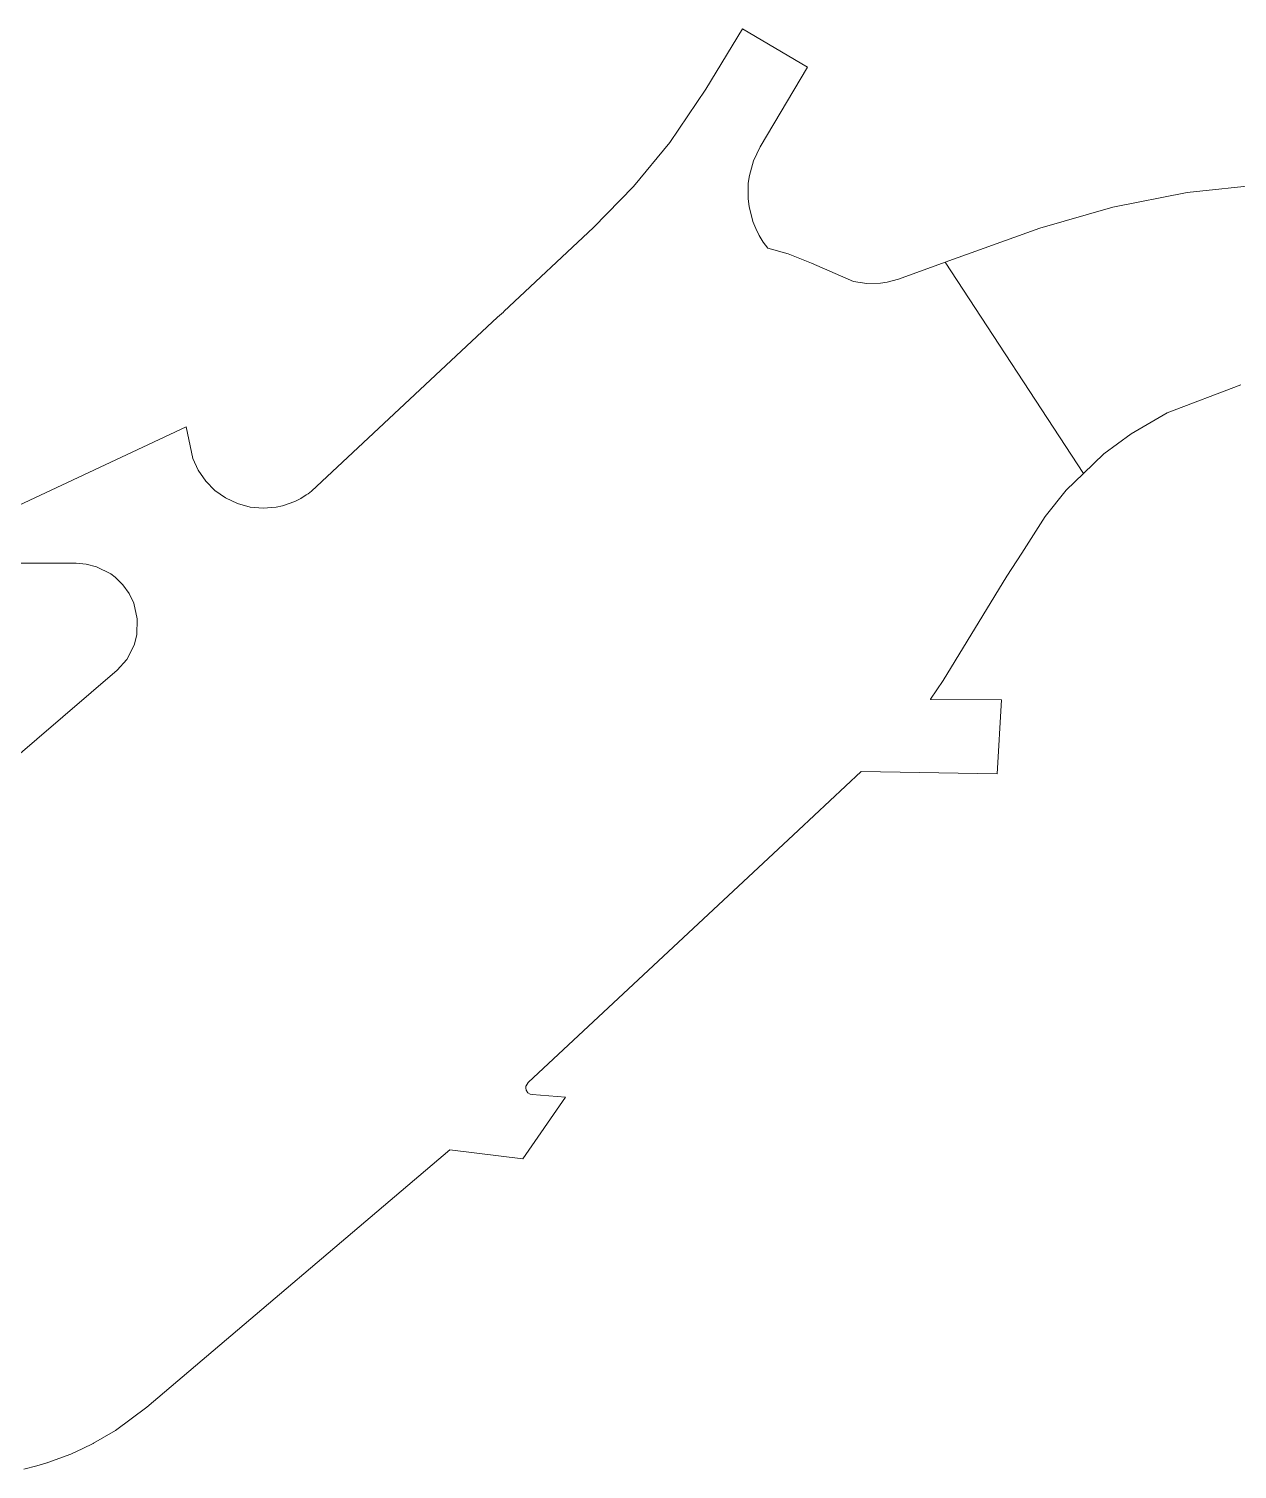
# Model space of a CAD drawing. Header units: inches. Extents: x 704148 to 723432, y 7075344 to 7101810.
# Drawn here: x 715849 to 716026, y 7083662.5 to 7083873.4 of the extents above; entities that cross this region are included whole.
import ezdxf

# ---------------------------------------------------------------- set-up
doc = ezdxf.new("R2010")
doc.units = ezdxf.units.IN
doc.header["$MEASUREMENT"] = 0
doc.layers.add('gisdb.gisadmin', color=7, linetype='Continuous', lineweight=9, true_color=0xccf5fc)

msp = doc.modelspace()

# ---------------------------------------------------------------- linework, layer by layer
at = {"layer": 'gisdb.gisadmin'}
for points in [[(715837.99, 7083799.13), (715872.0684, 7083815.0733), (715873.0495, 7083810.4685), (715873.849, 7083808.7257), (715874.9389, 7083807.1482), (715876.2862, 7083805.7839), (715877.8499, 7083804.6743), (715879.5826, 7083803.8531), (715881.4315, 7083803.3452), (715883.3406, 7083803.1661), (715885.2517, 7083803.3213), (715886.1899, 7083803.5231), (715887.9957, 7083804.1676), (715888.8497, 7083804.6053), (715889.6623, 7083805.1159), (715889.9617, 7083805.2659), (715890.4272, 7083805.6953), (715917.6851, 7083831.1569), (715918.5547, 7083831.8804), (715918.5801, 7083831.9702), (715931.7426, 7083844.3019), (715937.6044, 7083850.2834), (715942.9226, 7083856.7531), (715948.199, 7083864.5427), (715953.574, 7083873.3818), (715963.0746, 7083867.7419), (715956.1695, 7083856.1099), (715955.187, 7083854.068), (715954.574, 7083851.8864), (715954.4124, 7083850.7639), (715954.3849, 7083848.498), (715954.5193, 7083847.3719), (715955.0792, 7083845.1761), (715955.5005, 7083844.1231), (715956.0119, 7083843.1109), (715956.6096, 7083842.1471), (715957.2758, 7083841.2567), (715960.2336, 7083840.4057), (715963.6937, 7083839.0739), (715969.8147, 7083836.3718), (715971.7887, 7083836.0749), (715973.7843, 7083836.1254), (715974.7712, 7083836.2808), (715976.3977, 7083836.7373), (715983.2613, 7083839.2097), (716003.5233, 7083808.2754), (716000.9849, 7083805.8418), (715997.8829, 7083801.9811), (715994.485, 7083796.5901), (715992.2972, 7083793.2146), (715982.9808, 7083777.9619), (715981.1039, 7083775.197), (715981.1258, 7083775.1776), (715991.5044, 7083775.1292), (715990.8657, 7083764.2963), (715970.957, 7083764.6013), (715961.7876, 7083756.027), (715922.1546, 7083719.0597), (715921.8522, 7083718.5746), (715921.8475, 7083718.5463), (715921.8049, 7083718.2902), (715921.8685, 7083717.9488), (715922.1047, 7083717.586), (715922.472, 7083717.357), (715922.733, 7083717.3026), (715927.6194, 7083716.9504), (715921.4101, 7083707.8927), (715910.6777, 7083709.2373), (715866.3203, 7083671.5368), (715861.7014, 7083668.0995), (715858.5138, 7083666.2403), (715858.4473, 7083666.2124), (715858.4462, 7083666.2084), (715856.9558, 7083665.461), (715855.1762, 7083664.666), (715851.7849, 7083663.4182), (715851.6885, 7083663.3827), (715851.676, 7083663.3781), (715850.1867, 7083662.9311), (715848.2842, 7083662.4532)], [(716026.5459, 7083821.2687), (716015.7719, 7083817.138), (716010.4922, 7083814.0696), (716006.5042, 7083811.1331), (716003.5233, 7083808.2754), (715983.2613, 7083839.2097), (715997.0978, 7083844.1938), (716007.7974, 7083847.2648), (716018.724, 7083849.3917), (716029.7944, 7083850.5581)], [(715818.6281, 7083742.3349), (715861.9847, 7083779.4857), (715863.3813, 7083781.0399), (715864.4458, 7083783.1343), (715864.8371, 7083784.6536), (715864.9167, 7083787.0017), (715864.3859, 7083789.2904), (715863.709, 7083790.7057), (715862.7967, 7083791.982), (715861.6767, 7083793.0804), (715861.0491, 7083793.5523), (715858.9547, 7083794.6168), (715857.4354, 7083795.0081), (715855.959, 7083795.13), (715837.99, 7083795.13)]]:
    msp.add_lwpolyline(points, dxfattribs=at)

doc.saveas('drawing.dxf')
